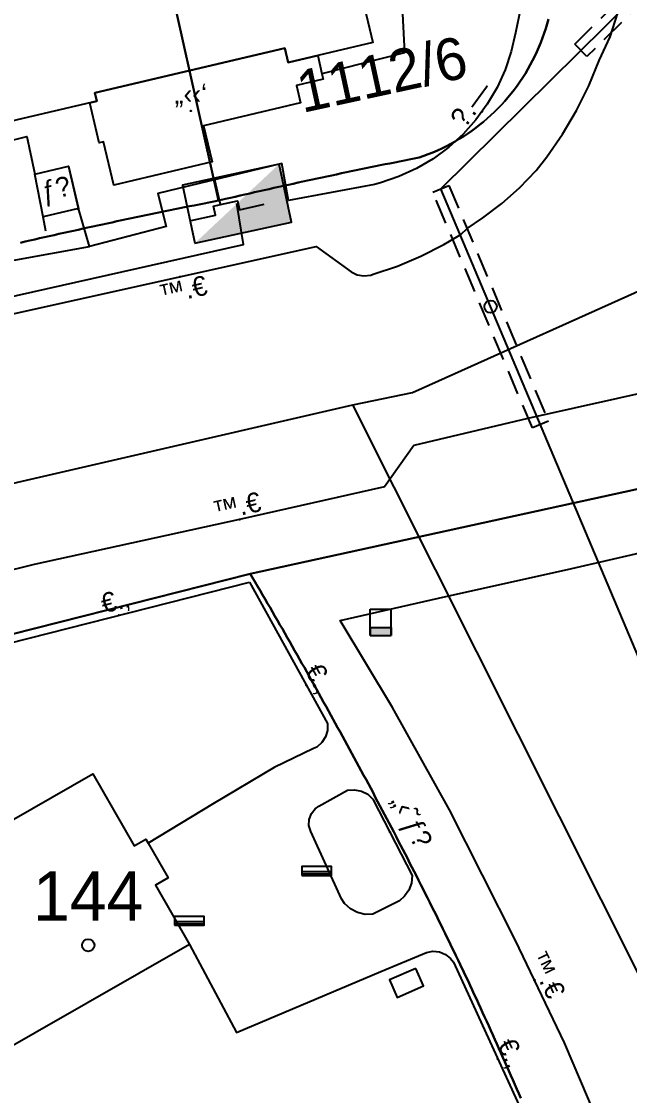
# Model space of a CAD drawing. Header units: metres. Extents: x 218299 to 220222, y 572714 to 574340.
# Drawn here: x 219014.69 to 219039.29, y 573698.35 to 573741.83 of the extents above; entities that cross this region are included whole.
import ezdxf
from ezdxf.enums import TextEntityAlignment as Align

# ---------------------------------------------------------------- set-up
doc = ezdxf.new("R2010")
doc.units = ezdxf.units.M
doc.header["$MEASUREMENT"] = 0
doc.linetypes.add('DASH15', pattern=[1.5, 1, -0.5])
for name, color, linetype in [('1602', 44, 'Continuous'), ('1603', 44, 'Continuous'), ('6091', 102, 'CABLEUNDEXIST03'), ('6151', 102, 'CABLEUNDEXIST03'), ('6261', 7, 'Continuous'), ('6701', 7, 'DASH15'), ('6916', 7, 'Continuous'), ('A_POINTS', 2, 'Continuous'), ('M2200', 253, 'Continuous'), ('M2207', 253, 'Continuous'), ('M2401', 7, 'Continuous'), ('M2404', 7, 'Continuous'), ('M2407', 253, 'Continuous'), ('M2408', 253, 'Continuous'), ('M2412', 253, 'Continuous'), ('M2420', 253, 'Continuous'), ('M2602', 253, 'Continuous'), ('M2605', 253, 'Continuous'), ('M5202', 253, 'Continuous'), ('M5235', 253, 'Continuous')]:
    doc.layers.add(name, color=color, linetype=linetype)
doc.styles.add('HEBTXT', font='HEBTXT')
doc.styles.add('MAVAT_HEBTXT', font='HEBTXT')
doc.linetypes.add('CABLEUNDEXIST03', pattern='A,3.5,[222,elecad.shx,S=0.01,R=0,X=0,Y=0],1.5', length=5)

# ---------------------------------------------------------------- blocks, each defined once
blk = doc.blocks.new('6261')
blk.add_lwpolyline([(-2, -1.2), (2, -1.2), (2, 1.2), (-2, 1.2)], close=True)
at = {"color": 0}
blk.add_solid([(2, 1.2), (-2, -1.2), (2, -1.2)], dxfattribs=at)
at = {"color": 0, "style": 'HEBTXT'}
blk.add_attdef('PIL_NAME', (2.689, 2.418), '', height=1.7, dxfattribs=at)
at = {"style": 'HEBTXT'}
blk.add_attdef('CAMUT_MONIM', (2.489, 0.218), '', height=1.7, dxfattribs=at)
at = {"color": 0, "style": 'HEBTXT', "flags": 1}
for tag, p in [('TYPE', (2.585, -1.773)), ('MAP_TYPE', (2.689, -3.782))]:
    blk.add_attdef(tag, p, '', height=1.7, dxfattribs=at)
blk = doc.blocks.new('6916')
at = {"layer": 'A_POINTS'}
blk.add_circle((0, 0), 0.25, dxfattribs=at)
at = {"color": 0, "style": 'HEBTXT'}
for tag, p in [('HTCH', (0.006, 3.527)), ('PIPE', (0.049, 1.33))]:
    blk.add_attdef(tag, text='', height=1.7, dxfattribs=at).set_placement(p, align=Align.MIDDLE_CENTER)
blk = doc.blocks.new('1603')
at = {"layer": 'A_POINTS'}
blk.add_circle((0, 0), 0.25, dxfattribs=at)
at = {"color": 0, "style": 'HEBTXT'}
blk.add_attdef('PARCEL_NUM', text='', height=2, dxfattribs=at).set_placement((0, 1), align=Align.CENTER)
at = {"color": 0, "style": 'HEBTXT', "flags": 1}
blk.add_attdef('LOT_NUM', text='', height=2, dxfattribs=at).set_placement((0, -2.5), align=Align.CENTER)
blk = doc.blocks.new('M2404')
blk.add_circle((0, 0), 0.025)
at = {"style": 'MAVAT_HEBTXT'}
blk.add_attdef('NAME', text='', height=0.8, dxfattribs=at).set_placement((0, 1.592), align=Align.MIDDLE)
blk = doc.blocks.new('M2408')
blk.add_circle((0, 0), 0.025)
at = {"style": 'MAVAT_HEBTXT'}
blk.add_attdef('NAME', text='', height=0.8, dxfattribs=at).set_placement((0, 1.592), align=Align.MIDDLE)
blk = doc.blocks.new('M2602')
blk.add_circle((0, 0), 0.025)
at = {"style": 'MAVAT_HEBTXT'}
blk.add_attdef('NAME', text='', height=0.8, dxfattribs=at).set_placement((0, 1.592), align=Align.MIDDLE)
blk = doc.blocks.new('M2605')
blk.add_circle((0, 0), 0.025)
at = {"style": 'MAVAT_HEBTXT'}
blk.add_attdef('NAME', text='', height=0.8, dxfattribs=at).set_placement((0, 1.592), align=Align.MIDDLE)
blk = doc.blocks.new('M2207')
blk.add_circle((0, 0), 0.025)
at = {"style": 'MAVAT_HEBTXT'}
blk.add_attdef('NAME', text='', height=0.8, dxfattribs=at).set_placement((0, 1.592), align=Align.MIDDLE)
blk = doc.blocks.new('M2412')
blk.add_circle((0, 0), 0.025)
at = {"style": 'MAVAT_HEBTXT'}
blk.add_attdef('NAME', text='', height=0.8, dxfattribs=at).set_placement((0, 1.592), align=Align.MIDDLE)
blk = doc.blocks.new('M5202')
blk.add_lwpolyline([(-2, -0.53), (2, -0.53), (2, 0.67), (-2, 0.67)], close=True)
for points in [[(-2, 0), (2, 0)], [(-2, -0.33), (2, -0.33)]]:
    blk.add_lwpolyline(points)
at = {"style": 'MAVAT_HEBTXT', "flags": 1}
for tag, p in [('MARK', (0, 1.92)), ('HEIGHT', (0, -1.78)), ('NAME', (0, -4.35))]:
    blk.add_attdef(tag, text='', height=0.8, dxfattribs=at).set_placement(p, align=Align.MIDDLE)
blk = doc.blocks.new('*U89')
at = {"linetype": 'Continuous'}
for p, q in [((-0.845, 0), (-0.845, -0.663)), ((0.845, 0), (0.845, -0.663))]:
    blk.add_line(p, q, dxfattribs=at)
blk.add_solid([(-0.845, 0), (-0.845, -0.663), (0.845, -0.663)], dxfattribs=at)
at = {"linetype": 'Continuous', "extrusion": (0, 0, -1)}
blk.add_solid([(0.845, 0), (-0.845, 0), (-0.845, -0.663)], dxfattribs=at)
blk = doc.blocks.new('M5235')
for points in [[(-0.845, 1.471), (0.845, 1.471)], [(-0.845, -0.663), (-0.845, 1.471)], [(0.845, -0.663), (0.845, 1.471)], [(-0.845, 0), (0.845, 0)], [(-0.845, -0.663), (0.845, -0.663)]]:
    blk.add_lwpolyline(points)
at = {"linetype": 'Continuous'}
blk.add_blockref('*U89', (0, 0), dxfattribs=at)
at = {"style": 'MAVAT_HEBTXT', "flags": 1}
for tag, p in [('MARK', (0, 2.721)), ('HEIGHT', (0, -1.915)), ('NAME', (0, -4.483))]:
    blk.add_attdef(tag, text='', height=0.8, dxfattribs=at).set_placement(p, align=Align.MIDDLE)
blk = doc.blocks.new('111')
at = {"layer": 'M2200'}
blk.add_polyline3d([(219028.49, 573742.741, 584.674), (219028.907, 573740.974, 582.649), (219025.478, 573740.166, 583.324), (219025.478, 573740.166, 583.324), (219025.341, 573740.751, 583.324), (219025.341, 573740.751, 583.324), (219017.657, 573738.941, 583.324), (219017.657, 573738.941, 583.324), (219017.737, 573738.601, 583.324), (219017.737, 573738.601, 583.324), (219014.285, 573737.788, 582.266), (219013.889, 573739.474, 584.764), (219013.514, 573739.385, 584.662), (219011.42, 573748.277, 584.662)], dxfattribs=at)
blk.add_polyline3d([(219021.485, 573704.468, 581.025), (219013.173, 573699.717, 581.025), (219009.236, 573706.606, 581.025), (219017.58, 573711.376, 581.025), (219019.245, 573708.463, 581.025), (219019.722, 573708.736, 580.545), (219019.814, 573708.575, 580.545), (219020.62, 573707.166, 580.545), (219020.109, 573706.874, 581.025), (219021.485, 573704.468, 581.025)], close=True, dxfattribs=at)
at = {"layer": 'M2207'}
blk.add_polyline3d([(219017.657, 573738.941, 581.996), (219025.341, 573740.751, 581.996), (219025.478, 573740.166, 581.974), (219026.67, 573740.447, 581.974), (219026.844, 573739.709, 581.869), (219026.895, 573739.493, 581.839), (219025.812, 573739.238, 581.839), (219025.977, 573738.535, 581.726), (219022.052, 573737.611, 581.726), (219022.398, 573736.143, 581.299), (219018.418, 573735.205, 581.299), (219018.005, 573736.958, 581.816), (219017.828, 573736.916, 581.816), (219017.447, 573738.533, 582.019), (219017.737, 573738.601, 582.019)], close=True, dxfattribs=at)
at = {"layer": 'M2401'}
for points in [[(219007.004, 573728.358, 578.252), (219016.595, 573730.496, 577.937), (219026.607, 573732.724, 577.712), (219028.024, 573731.694, 577.644), (219028.271, 573731.574, 577.644), (219028.542, 573731.529, 577.644), (219028.815, 573731.564, 577.644), (219028.915, 573731.598, 577.644), (219029.895, 573731.93, 577.571), (219030.85, 573732.333, 577.524), (219031.774, 573732.804, 577.505), (219032.458, 573733.209, 577.509), (219032.72, 573733.446, 577.599), (219033.351, 573733.882, 577.657), (219034.119, 573734.46, 577.622), (219034.838, 573735.098, 577.61), (219035.504, 573735.791, 577.62), (219035.942, 573736.351, 577.585), (219036.574, 573737.266, 577.535), (219037.14, 573738.225, 577.492), (219037.636, 573739.222, 577.454), (219038.059, 573740.252, 577.423), (219038.509, 573741.213, 577.366), (219038.815, 573742.18, 577.366)], [(219038.557, 573696.028, 577.245), (219036.654, 573700.484, 577.365), (219034.676, 573704.629, 577.485), (219032, 573709.924, 577.725), (219029.693, 573714.066, 577.725), (219027.585, 573717.586, 577.725), (219031.853, 573718.555, 577.725), (219036.774, 573719.649, 577.725), (219042.75, 573721.026, 577.725)], [(219040.675, 573726.98, 577.5), (219035.176, 573725.758, 577.62), (219030.561, 573724.672, 577.74), (219029.37, 573722.991, 577.74), (219023.51, 573721.665, 577.86), (219015.196, 573719.843, 577.86), (219006.101, 573717.602, 578.152), (219001.638, 573716.398, 578.247), (218997.196, 573715.117, 578.345), (218992.777, 573713.759, 578.449), (218988.383, 573712.325, 578.557), (218984.838, 573711.107, 578.647), (218984.552, 573711.071, 578.692), (218984.072, 573711.247, 578.692), (218982.938, 573711.806, 578.76), (218982.675, 573711.879, 578.771), (218982.403, 573711.874, 578.774), (218982.176, 573711.806, 578.771), (218979.885, 573711.007, 578.838), (218977.86, 573710.094, 578.883), (218977.072, 573709.545, 578.885), (218976.333, 573708.933, 578.884), (218975.646, 573708.261, 578.882), (218975.019, 573707.534, 578.878)]]:
    blk.add_polyline3d(points, dxfattribs=at)
at = {"layer": 'M2404'}
for points in [[(219007.004, 573728.358, 578.252), (219016.595, 573730.496, 577.937), (219026.607, 573732.724, 577.712), (219028.024, 573731.694, 577.644), (219028.271, 573731.574, 577.644), (219028.542, 573731.529, 577.644), (219028.815, 573731.564, 577.644), (219028.915, 573731.598, 577.644), (219029.895, 573731.93, 577.571), (219030.85, 573732.333, 577.524), (219031.774, 573732.804, 577.505), (219032.458, 573733.209, 577.509), (219032.72, 573733.446, 577.599), (219033.351, 573733.882, 577.657), (219034.119, 573734.46, 577.622), (219034.838, 573735.098, 577.61), (219035.504, 573735.791, 577.62), (219035.942, 573736.351, 577.585), (219036.574, 573737.266, 577.535), (219037.14, 573738.225, 577.492), (219037.636, 573739.222, 577.454), (219038.059, 573740.252, 577.423), (219038.509, 573741.213, 577.366), (219038.815, 573742.18, 577.366)], [(219038.557, 573696.028, 577.245), (219036.654, 573700.484, 577.365), (219034.676, 573704.629, 577.485), (219032, 573709.924, 577.725), (219029.693, 573714.066, 577.725), (219027.585, 573717.586, 577.725), (219031.853, 573718.555, 577.725), (219036.774, 573719.649, 577.725), (219042.75, 573721.026, 577.725)], [(219040.675, 573726.98, 577.5), (219035.176, 573725.758, 577.62), (219030.561, 573724.672, 577.74), (219029.37, 573722.991, 577.74), (219023.51, 573721.665, 577.86), (219015.196, 573719.843, 577.86), (219006.101, 573717.602, 578.152), (219001.638, 573716.398, 578.247), (218997.196, 573715.117, 578.345), (218992.777, 573713.759, 578.449), (218988.383, 573712.325, 578.557), (218984.838, 573711.107, 578.647), (218984.552, 573711.071, 578.692), (218984.072, 573711.247, 578.692), (218982.938, 573711.806, 578.76), (218982.675, 573711.879, 578.771), (218982.403, 573711.874, 578.774), (218982.176, 573711.806, 578.771), (218979.885, 573711.007, 578.838), (218977.86, 573710.094, 578.883), (218977.072, 573709.545, 578.885), (218976.333, 573708.933, 578.884), (218975.646, 573708.261, 578.882), (218975.019, 573707.534, 578.878)]]:
    blk.add_polyline3d(points, dxfattribs=at)
at = {"layer": 'M2407'}
blk.add_polyline3d([(219033.781, 573749.687, 579.049), (219029.8, 573746.298, 579.049), (219030.492, 573744.449, 579.019), (219030.926, 573742.516, 578.959), (219030.106, 573742.132, 578.959), (219030.182, 573740.561, 578.959), (219026.844, 573739.709, 578.929)], dxfattribs=at)
at = {"layer": 'M2408'}
for points in [[(219008.482, 573731.106, 578.194), (219017.432, 573732.718, 577.954)], [(219024.911, 573711.632, 577.703), (219022.42, 573710.152, 577.703), (219019.814, 573708.575, 577.793)], [(219028.919, 573710.33, 577.793), (219030.491, 573707.254, 577.703), (219030.465, 573706.952, 577.703), (219030.361, 573706.666, 577.703), (219030.187, 573706.418, 577.703), (219029.974, 573706.236, 577.703), (219028.905, 573705.69, 577.703), (219028.586, 573705.688, 577.703), (219028.277, 573705.764, 577.703), (219027.996, 573705.915, 577.703), (219027.762, 573706.131, 577.703), (219027.632, 573706.315, 577.703), (219026.389, 573709.043, 577.793), (219026.319, 573709.283, 577.793), (219026.328, 573709.533, 577.793), (219026.415, 573709.767, 577.793), (219026.571, 573709.963, 577.793), (219026.722, 573710.071, 577.793), (219027.873, 573710.71, 577.793), (219028.158, 573710.734, 577.793), (219028.438, 573710.679, 577.793), (219028.693, 573710.549, 577.793), (219028.901, 573710.353, 577.793), (219028.919, 573710.33, 577.793)], [(219021.485, 573704.468, 577.793), (219023.388, 573700.9, 577.703), (219029.219, 573703.38, 577.613)]]:
    blk.add_polyline3d(points, dxfattribs=at)
at = {"layer": 'M2412'}
blk.add_polyline3d([(219015.229, 573735.644, 578.92), (219016.593, 573735.966, 578.919), (219016.997, 573734.254, 578.019), (219015.565, 573733.916, 578.019), (219015.229, 573735.644, 578.92)], close=True, dxfattribs=at)
at = {"layer": 'M2420', "linetype": 'Continuous', "lineweight": -3}
for points in [[(219028.09, 573726.31), (219030.5, 573726.81), (219041.2, 573731.62), (219045.91, 573734.62), (219052.7, 573738.62)], [(218778.789, 573430.643), (218823.5, 573420), (218850.7, 573416.62), (218872.91, 573416.69), (218902.91, 573421.31), (218924.8, 573428), (218952.3, 573439.38), (218956.3, 573441.88), (218980.91, 573457.81), (218995.09, 573470.88), (219024.2, 573502.19), (219042.09, 573537.19), (219043.91, 573540.62), (219049.7, 573557.12), (219054.59, 573574.81), (219057.41, 573589.69), (219057.5, 573620.62), (219058, 573628.19), (219058.7, 573640.38), (219046.5, 573689.62), (219028.09, 573726.31)], [(218964.91, 573706.38), (218983.3, 573715.19), (219009.91, 573722.12), (219028.09, 573726.31)]]:
    blk.add_lwpolyline(points, dxfattribs=at)
at = {"layer": 'M2602'}
for points in [[(219015.676, 573733.347, 578.199), (219015.565, 573733.916, 578.474), (219015.229, 573735.644, 579.309)], [(219022.74, 573734.418, 579.034), (219022.511, 573735.422, 579.034)], [(219021.554, 573733.769, 579.034), (219022.536, 573733.993, 579.034), (219022.454, 573734.352, 579.034), (219022.74, 573734.418, 579.034), (219023.424, 573734.574, 579.034), (219023.507, 573734.21, 579.034), (219024.509, 573734.439, 579.034)], [(219013.333, 573716.445, 578.513), (219023.906, 573719.14, 578.513)], [(219023.906, 573719.14, 578.513), (219027.069, 573713.407, 578.333), (219027.069, 573713.132, 578.333), (219026.991, 573712.868, 578.333), (219026.841, 573712.638, 578.333), (219026.631, 573712.46, 578.333), (219026.508, 573712.395, 578.333), (219024.911, 573711.632, 578.333), (219024.911, 573711.632, 578.333)], [(219029.219, 573703.38, 577.973), (219029.219, 573703.38, 577.973), (219031.075, 573704.138, 577.973), (219031.335, 573704.194, 577.973), (219031.599, 573704.17, 577.973), (219031.845, 573704.069, 577.973), (219032.05, 573703.9, 577.973), (219032.16, 573703.746, 577.973), (219035.032, 573697.485, 577.973), (219035.032, 573697.485, 577.973), (219030.432, 573695.587, 577.973)], [(219030.648, 573703.501, 577.883), (219029.573, 573703.038, 577.883), (219029.881, 573702.325, 577.883), (219030.955, 573702.788, 577.883), (219030.648, 573703.501, 577.883)]]:
    blk.add_polyline3d(points, dxfattribs=at)
at = {"layer": 'M2605'}
for points in [[(219034.871, 573742.335, 578.907), (219034.669, 573741.374, 578.882), (219034.668, 573741.37, 578.882), (219034.497, 573740.607, 578.874), (219034.249, 573739.865, 578.866), (219033.927, 573739.153, 578.86), (219033.534, 573738.477, 578.854), (219033.074, 573737.844, 578.848), (219032.552, 573737.262, 578.844), (219031.972, 573736.737, 578.841), (219031.343, 573736.273, 578.838), (219030.669, 573735.876, 578.837), (219029.958, 573735.55, 578.836), (219029.218, 573735.298, 578.836), (219028.972, 573735.232, 578.837), (219025.492, 573734.585, 578.814), (219025.226, 573736.075, 578.859), (219020.208, 573734.868, 579.017), (219020.54, 573733.529, 579.017), (219017.432, 573732.718, 579.107), (219017.432, 573732.718, 579.107), (219016.997, 573734.254, 579.085), (219016.597, 573735.95, 579.063), (219016.595, 573735.959, 579.063), (219016.593, 573735.965, 579.063)], [(219012.021, 573736.458, 578.919), (219014.907, 573737.17, 578.919), (219015.229, 573735.644, 578.919), (219015.229, 573735.644, 578.919)]]:
    blk.add_polyline3d(points, dxfattribs=at)
at = {"layer": 'M2207'}
ref = blk.add_blockref('M2207', (219021.538, 573738.209), dxfattribs=dict(at, xscale=0.5, yscale=0.5, zscale=0.5))
ref.add_attrib('NAME', '„‹‹‘', dxfattribs={"layer": '0', "height": 0.8, "style": 'MAVAT_HEBTXT'}).set_placement((219021.538, 573738.834), align=Align.MIDDLE)
at = {"layer": 'M2404'}
ref = blk.add_blockref('M2404', (219021.096, 573731.498), dxfattribs=dict(at, xscale=0.5, yscale=0.5, zscale=0.5))
ref.add_attrib('NAME', '™.€', dxfattribs={"layer": '0', "height": 0.8, "rotation": 12.5435, "style": 'MAVAT_HEBTXT'}).set_placement((219021.215, 573730.961), align=Align.MIDDLE)
ref = blk.add_blockref('M2404', (219023.51, 573721.665), dxfattribs=dict(at, xscale=0.5, yscale=0.5, zscale=0.5))
ref.add_attrib('NAME', '™.€', dxfattribs={"layer": '0', "height": 0.8, "rotation": 12.3563, "style": 'MAVAT_HEBTXT'}).set_placement((219023.392, 573722.202), align=Align.MIDDLE)
ref = blk.add_blockref('M2404', (219035.441, 573703.026), dxfattribs=dict(at, xscale=0.5, yscale=0.5, zscale=0.5))
ref.add_attrib('NAME', '™.€', dxfattribs={"layer": '0', "height": 0.8, "rotation": 295.5213, "style": 'MAVAT_HEBTXT'}).set_placement((219035.937, 573703.263), align=Align.MIDDLE)
at = {"layer": 'M2408'}
ref = blk.add_blockref('M2408', (219029.592, 573709.014), dxfattribs=dict(at, xscale=0.5, yscale=0.5, zscale=0.5))
ref.add_attrib('NAME', '„‹˜ƒ\x8e', dxfattribs={"layer": '0', "height": 0.8, "rotation": 297.0685, "style": 'MAVAT_HEBTXT'}).set_placement((219030.393, 573709.423), align=Align.MIDDLE)
at = {"layer": 'M2412'}
ref = blk.add_blockref('M2412', (219016.962, 573734.246), dxfattribs=dict(at, xscale=0.5, yscale=0.5, zscale=0.5))
ref.add_attrib('NAME', 'ƒ\x8e', dxfattribs={"layer": '0', "height": 0.8, "rotation": 13.2811, "style": 'MAVAT_HEBTXT'}).set_placement((219016.101, 573734.963), align=Align.MIDDLE)
at = {"layer": 'M2602'}
ref = blk.add_blockref('M2602', (219018.62, 573717.793), dxfattribs=dict(at, xscale=0.5, yscale=0.5, zscale=0.5))
ref.add_attrib('NAME', '€.‚', dxfattribs={"layer": '0', "height": 0.8, "rotation": 14.2976, "style": 'MAVAT_HEBTXT'}).set_placement((219018.484, 573718.325), align=Align.MIDDLE)
ref = blk.add_blockref('M2602', (219026.214, 573714.956), dxfattribs=dict(at, xscale=0.5, yscale=0.5, zscale=0.5))
ref.add_attrib('NAME', '€.‚', dxfattribs={"layer": '0', "height": 0.8, "rotation": 298.881, "style": 'MAVAT_HEBTXT'}).set_placement((219026.695, 573715.222), align=Align.MIDDLE)
ref = blk.add_blockref('M2602', (219033.955, 573699.834), dxfattribs=dict(at, xscale=0.5, yscale=0.5, zscale=0.5))
ref.add_attrib('NAME', '€.‚', dxfattribs={"layer": '0', "height": 0.8, "rotation": 294.6391, "style": 'MAVAT_HEBTXT'}).set_placement((219034.455, 573700.063), align=Align.MIDDLE)
at = {"layer": 'M2605'}
ref = blk.add_blockref('M2605', (219033.314, 573738.175), dxfattribs=dict(at, xscale=0.5, yscale=0.5, zscale=0.5))
ref.add_attrib('NAME', '\x9a.—', dxfattribs={"layer": '0', "height": 0.8, "rotation": 53.9529, "style": 'MAVAT_HEBTXT'}).set_placement((219032.87, 573738.499), align=Align.MIDDLE)
at = {"layer": 'M5202', "xscale": 0.3, "yscale": 0.3, "zscale": 0.3}
for p in [(219026.631, 573707.426, 577.664), (219021.478, 573705.405, 577.844)]:
    blk.add_blockref('M5202', p, dxfattribs=at)
at = {"layer": 'M5235', "xscale": 0.5, "yscale": 0.5, "zscale": 0.5}
blk.add_blockref('M5235', (219029.223, 573717.3, 577.65), dxfattribs=at)

msp = doc.modelspace()

# ---------------------------------------------------------------- linework, layer by layer
at = {"layer": '1602'}
for points in [[(219017.279, 573758.69), (219022.661, 573734.579), (219022.4647, 573734.5407), (219022.2684, 573734.5022), (219022.0722, 573734.4636), (219021.876, 573734.4248), (219021.6798, 573734.3858), (219021.4837, 573734.3467), (219021.2876, 573734.3074), (219021.0915, 573734.2679), (219020.8955, 573734.2283), (219020.6995, 573734.1885), (219020.5035, 573734.1485), (219020.3076, 573734.1084), (219020.1117, 573734.0681), (219019.9158, 573734.0276), (219019.72, 573733.987), (219019.5242, 573733.9462), (219019.3285, 573733.9052), (219019.1327, 573733.8641), (219018.9371, 573733.8228), (219018.7414, 573733.7813), (219018.5458, 573733.7397), (219018.3502, 573733.6979), (219018.1546, 573733.6559), (219017.9591, 573733.6138), (219017.7637, 573733.5715), (219017.5682, 573733.529), (219017.3728, 573733.4864), (219017.1775, 573733.4436), (219016.9821, 573733.4006), (219016.7868, 573733.3575), (219016.5916, 573733.3142), (219016.3964, 573733.2707), (219016.2012, 573733.2271), (219016.006, 573733.1833), (219015.8109, 573733.1393), (219015.6158, 573733.0952), (219015.4208, 573733.0509), (219015.2258, 573733.0064), (219015.0309, 573732.9618), (219014.8359, 573732.917), (219014.6411, 573732.872)], [(219036.0068, 573741.9251), (219035.9547, 573741.732), (219035.8977, 573741.5403), (219035.8359, 573741.3501), (219035.7694, 573741.1615), (219035.6982, 573740.9746), (219035.6224, 573740.7895), (219035.5419, 573740.6064), (219035.4569, 573740.4254), (219035.3674, 573740.2465), (219035.2735, 573740.07), (219035.1752, 573739.8958), (219035.0725, 573739.7242), (219034.9656, 573739.5551), (219034.8546, 573739.3888), (219034.7393, 573739.2254), (219034.6201, 573739.0648), (219034.4968, 573738.9073), (219034.3697, 573738.7529), (219034.2387, 573738.6018), (219034.104, 573738.4539), (219033.9657, 573738.3095), (219033.8238, 573738.1686), (219033.6784, 573738.0313), (219033.5296, 573737.8976), (219033.3775, 573737.7678), (219033.2222, 573737.6417), (219033.0638, 573737.5196), (219032.9025, 573737.4015), (219032.7382, 573737.2874), (219032.5711, 573737.1775), (219032.4013, 573737.0718), (219032.2289, 573736.9704), (219032.0541, 573736.8733), (219031.8769, 573736.7806), (219031.6974, 573736.6924), (219031.5157, 573736.6087), (219031.3321, 573736.5295), (219031.1465, 573736.455), (219030.9591, 573736.3852), (219030.77, 573736.32), (219030.5738, 573736.2814), (219030.3776, 573736.2426), (219030.1814, 573736.2037), (219029.9852, 573736.1646), (219029.7891, 573736.1253), (219029.5931, 573736.0858), (219029.397, 573736.0462), (219029.201, 573736.0064), (219029.0051, 573735.9665), (219028.8091, 573735.9264), (219028.6132, 573735.8861), (219028.4174, 573735.8457), (219028.2215, 573735.8051), (219028.0257, 573735.7643), (219027.83, 573735.7233), (219027.6342, 573735.6822), (219027.4385, 573735.6409), (219027.2429, 573735.5995), (219027.0472, 573735.5579), (219026.8517, 573735.5161), (219026.6561, 573735.4742), (219026.4606, 573735.4321), (219026.2651, 573735.3898), (219026.0697, 573735.3473), (219025.8743, 573735.3047), (219025.6789, 573735.262), (219025.4836, 573735.219), (219025.2883, 573735.1759), (219025.093, 573735.1326), (219024.8978, 573735.0892), (219024.7026, 573735.0456), (219024.5074, 573735.0018), (219024.3123, 573734.9579), (219024.1172, 573734.9138), (219023.9222, 573734.8695), (219023.7272, 573734.8251), (219023.5322, 573734.7805), (219023.3373, 573734.7357), (219023.1424, 573734.6907), (219022.9476, 573734.6456), (219022.661, 573734.579), (219017.279, 573758.69)], [(219014.6411, 573732.872), (219014.8359, 573732.917), (219015.0309, 573732.9618), (219015.2258, 573733.0064), (219015.4208, 573733.0509), (219015.6158, 573733.0952), (219015.8109, 573733.1393), (219016.006, 573733.1833), (219016.2012, 573733.2271), (219016.3964, 573733.2707), (219016.5916, 573733.3142), (219016.7868, 573733.3575), (219016.9821, 573733.4006), (219017.1775, 573733.4436), (219017.3728, 573733.4864), (219017.5682, 573733.529), (219017.7637, 573733.5715), (219017.9591, 573733.6138), (219018.1546, 573733.6559), (219018.3502, 573733.6979), (219018.5458, 573733.7397), (219018.7414, 573733.7813), (219018.9371, 573733.8228), (219019.1327, 573733.8641), (219019.3285, 573733.9052), (219019.5242, 573733.9462), (219019.72, 573733.987), (219019.9158, 573734.0276), (219020.1117, 573734.0681), (219020.3076, 573734.1084), (219020.5035, 573734.1485), (219020.6995, 573734.1885), (219020.8955, 573734.2283), (219021.0915, 573734.2679), (219021.2876, 573734.3074), (219021.4837, 573734.3467), (219021.6798, 573734.3858), (219021.876, 573734.4248), (219022.0722, 573734.4636), (219022.2684, 573734.5022), (219022.4647, 573734.5407), (219022.661, 573734.579), (219022.9476, 573734.6456), (219023.1424, 573734.6907), (219023.3373, 573734.7357), (219023.5322, 573734.7805), (219023.7272, 573734.8251), (219023.9222, 573734.8695), (219024.1172, 573734.9138), (219024.3123, 573734.9579), (219024.5074, 573735.0018), (219024.7026, 573735.0456), (219024.8978, 573735.0892), (219025.093, 573735.1326), (219025.2883, 573735.1759), (219025.4836, 573735.219), (219025.6789, 573735.262), (219025.8743, 573735.3047), (219026.0697, 573735.3473), (219026.2651, 573735.3898), (219026.4606, 573735.4321), (219026.6561, 573735.4742), (219026.8517, 573735.5161), (219027.0472, 573735.5579), (219027.2429, 573735.5995), (219027.4385, 573735.6409), (219027.6342, 573735.6822), (219027.83, 573735.7233), (219028.0257, 573735.7643), (219028.2215, 573735.8051), (219028.4174, 573735.8457), (219028.6132, 573735.8861), (219028.8091, 573735.9264), (219029.0051, 573735.9665), (219029.201, 573736.0064), (219029.397, 573736.0462), (219029.5931, 573736.0858), (219029.7891, 573736.1253), (219029.9852, 573736.1646), (219030.1814, 573736.2037), (219030.3776, 573736.2426), (219030.5738, 573736.2814), (219030.77, 573736.32), (219030.9591, 573736.3852), (219031.1465, 573736.455), (219031.3321, 573736.5295), (219031.5157, 573736.6087), (219031.6974, 573736.6924), (219031.8769, 573736.7806), (219032.0541, 573736.8733), (219032.2289, 573736.9704), (219032.4013, 573737.0718), (219032.5711, 573737.1775), (219032.7382, 573737.2874), (219032.9025, 573737.4015), (219033.0638, 573737.5196), (219033.2222, 573737.6417), (219033.3775, 573737.7678), (219033.5296, 573737.8976), (219033.6784, 573738.0313), (219033.8238, 573738.1686), (219033.9657, 573738.3095), (219034.104, 573738.4539), (219034.2387, 573738.6018), (219034.3697, 573738.7529), (219034.4968, 573738.9073), (219034.6201, 573739.0648), (219034.7393, 573739.2254), (219034.8546, 573739.3888), (219034.9656, 573739.5551), (219035.0725, 573739.7242), (219035.1752, 573739.8958), (219035.2735, 573740.07), (219035.3674, 573740.2465), (219035.4569, 573740.4254), (219035.5419, 573740.6064), (219035.6224, 573740.7895), (219035.6982, 573740.9746), (219035.7694, 573741.1615), (219035.8359, 573741.3501), (219035.8977, 573741.5403), (219035.9547, 573741.732), (219036.0068, 573741.9251)], [(219047.66, 573724.67), (219023.94, 573719.47), (218998.81, 573713.1), (218982.8, 573707.78), (218955.52, 573696.418)], [(219034.8915, 573698.2506), (219034.8116, 573698.4339), (219034.7315, 573698.6172), (219034.6513, 573698.8004), (219034.5708, 573698.9835), (219034.4902, 573699.1665), (219034.4094, 573699.3495), (219034.3284, 573699.5323), (219034.2472, 573699.7151), (219034.1658, 573699.8978), (219034.0843, 573700.0804), (219034.0025, 573700.2629), (219033.9206, 573700.4454), (219033.8385, 573700.6278), (219033.7562, 573700.81), (219033.6737, 573700.9922), (219033.591, 573701.1743), (219033.5082, 573701.3564), (219033.4251, 573701.5383), (219033.3419, 573701.7202), (219033.2585, 573701.9019), (219033.1748, 573702.0836), (219033.0911, 573702.2652), (219033.0071, 573702.4467), (219032.9229, 573702.6282), (219032.8386, 573702.8095), (219032.754, 573702.9908), (219032.6693, 573703.172), (219032.5844, 573703.353), (219032.44, 573703.66), (219032.3529, 573703.84), (219032.2657, 573704.02), (219032.1782, 573704.1999), (219032.0906, 573704.3797), (219032.0028, 573704.5593), (219031.9148, 573704.7389), (219031.8266, 573704.9185), (219031.7382, 573705.0979), (219031.6497, 573705.2772), (219031.5609, 573705.4564), (219031.472, 573705.6356), (219031.3829, 573705.8146), (219031.2936, 573705.9936), (219031.2042, 573706.1725), (219031.1145, 573706.3513), (219031.0247, 573706.53), (219030.9347, 573706.7086), (219030.8445, 573706.8871), (219030.7541, 573707.0655), (219030.6636, 573707.2438), (219030.5728, 573707.4221), (219030.4819, 573707.6002), (219030.3908, 573707.7782), (219030.2995, 573707.9562), (219030.2081, 573708.1341), (219030.1164, 573708.3118), (219030.0246, 573708.4895), (219029.9326, 573708.6671), (219029.8404, 573708.8446), (219029.748, 573709.0219), (219029.6555, 573709.1992), (219029.5627, 573709.3764), (219029.4698, 573709.5536), (219029.3767, 573709.7306), (219029.2835, 573709.9075), (219029.19, 573710.0843), (219029.0964, 573710.261), (219029.0026, 573710.4377), (219028.9086, 573710.6142), (219028.8144, 573710.7906), (219028.72, 573710.967), (219028.6255, 573711.1432), (219028.5308, 573711.3194), (219028.4359, 573711.4954), (219028.3408, 573711.6714), (219028.2456, 573711.8473), (219028.1501, 573712.023), (219028.0545, 573712.1987), (219027.9587, 573712.3742), (219027.8627, 573712.5497), (219027.7666, 573712.7251), (219027.6703, 573712.9004), (219027.5738, 573713.0755), (219027.4771, 573713.2506), (219027.3802, 573713.4256), (219027.2, 573713.75), (219027.1038, 573713.9254), (219027.0074, 573714.1006), (219026.9109, 573714.2758), (219026.8142, 573714.4508), (219026.7173, 573714.6258), (219026.6202, 573714.8006), (219026.5229, 573714.9754), (219026.4255, 573715.15), (219026.3279, 573715.3246), (219026.2301, 573715.4991), (219026.1321, 573715.6734), (219026.034, 573715.8477), (219025.9356, 573716.0218), (219025.8371, 573716.1959), (219025.7384, 573716.3699), (219025.6396, 573716.5437), (219025.5405, 573716.7175), (219025.4413, 573716.8911), (219025.3419, 573717.0647), (219025.2424, 573717.2381), (219025.1426, 573717.4115), (219025.0427, 573717.5847), (219024.9426, 573717.7579), (219024.8423, 573717.9309), (219024.7419, 573718.1039), (219024.6412, 573718.2767), (219024.5404, 573718.4494), (219024.4394, 573718.6221), (219024.3383, 573718.7946), (219024.2369, 573718.967), (219024.1354, 573719.1394), (219023.94, 573719.47), (219047.66, 573724.67)], [(218998.81, 573713.1), (219023.94, 573719.47), (219024.1354, 573719.1394), (219024.2369, 573718.967), (219024.3383, 573718.7946), (219024.4394, 573718.6221), (219024.5404, 573718.4494), (219024.6412, 573718.2767), (219024.7419, 573718.1039), (219024.8423, 573717.9309), (219024.9426, 573717.7579), (219025.0427, 573717.5847), (219025.1426, 573717.4115), (219025.2424, 573717.2381), (219025.3419, 573717.0647), (219025.4413, 573716.8911), (219025.5405, 573716.7175), (219025.6396, 573716.5437), (219025.7384, 573716.3699), (219025.8371, 573716.1959), (219025.9356, 573716.0218), (219026.034, 573715.8477), (219026.1321, 573715.6734), (219026.2301, 573715.4991), (219026.3279, 573715.3246), (219026.4255, 573715.15), (219026.5229, 573714.9754), (219026.6202, 573714.8006), (219026.7173, 573714.6258), (219026.8142, 573714.4508), (219026.9109, 573714.2758), (219027.0074, 573714.1006), (219027.1038, 573713.9254), (219027.2, 573713.75), (219027.3802, 573713.4256), (219027.4771, 573713.2506), (219027.5738, 573713.0755), (219027.6703, 573712.9004), (219027.7666, 573712.7251), (219027.8627, 573712.5497), (219027.9587, 573712.3742), (219028.0545, 573712.1987), (219028.1501, 573712.023), (219028.2456, 573711.8473), (219028.3408, 573711.6714), (219028.4359, 573711.4954), (219028.5308, 573711.3194), (219028.6255, 573711.1432), (219028.72, 573710.967), (219028.8144, 573710.7906), (219028.9086, 573710.6142), (219029.0026, 573710.4377), (219029.0964, 573710.261), (219029.19, 573710.0843), (219029.2835, 573709.9075), (219029.3767, 573709.7306), (219029.4698, 573709.5536), (219029.5627, 573709.3764), (219029.6555, 573709.1992), (219029.748, 573709.0219), (219029.8404, 573708.8446), (219029.9326, 573708.6671), (219030.0246, 573708.4895), (219030.1164, 573708.3118), (219030.2081, 573708.1341), (219030.2995, 573707.9562), (219030.3908, 573707.7782), (219030.4819, 573707.6002), (219030.5728, 573707.4221), (219030.6636, 573707.2438), (219030.7541, 573707.0655), (219030.8445, 573706.8871), (219030.9347, 573706.7086), (219031.0247, 573706.53), (219031.1145, 573706.3513), (219031.2042, 573706.1725), (219031.2936, 573705.9936), (219031.3829, 573705.8146), (219031.472, 573705.6356), (219031.5609, 573705.4564), (219031.6497, 573705.2772), (219031.7382, 573705.0979), (219031.8266, 573704.9185), (219031.9148, 573704.7389), (219032.0028, 573704.5593), (219032.0906, 573704.3797), (219032.1782, 573704.1999), (219032.2657, 573704.02), (219032.3529, 573703.84), (219032.44, 573703.66), (219032.5844, 573703.353), (219032.6693, 573703.172), (219032.754, 573702.9908), (219032.8386, 573702.8095), (219032.9229, 573702.6282), (219033.0071, 573702.4467), (219033.0911, 573702.2652), (219033.1748, 573702.0836), (219033.2585, 573701.9019), (219033.3419, 573701.7202), (219033.4251, 573701.5383), (219033.5082, 573701.3564), (219033.591, 573701.1743), (219033.6737, 573700.9922), (219033.7562, 573700.81), (219033.8385, 573700.6278), (219033.9206, 573700.4454), (219034.0025, 573700.2629), (219034.0843, 573700.0804), (219034.1658, 573699.8978), (219034.2472, 573699.7151), (219034.3284, 573699.5323), (219034.4094, 573699.3495), (219034.4902, 573699.1665), (219034.5708, 573698.9835), (219034.6513, 573698.8004), (219034.7315, 573698.6172), (219034.8116, 573698.4339), (219034.8915, 573698.2506)]]:
    msp.add_lwpolyline(points, dxfattribs=at)
at = {"layer": '6091'}
msp.add_lwpolyline([(219066.2752, 573626.2452), (219066.2753, 573626.1589), (219066.3821, 573626.1617), (219066.3793, 573626.537), (219065.607, 573626.5427), (219065.6002, 573626.3268), (219063.1498, 573626.1386), (219062.1004, 573626.1386), (219062.4708, 573636.0673), (219061.6684, 573644.6393), (219060.5525, 573652.5615), (219059.2563, 573660.3318), (219058.4539, 573664.0936), (219057.2812, 573668.2871), (219053.5731, 573680.4174), (219050.0547, 573690.7163), (219046.0351, 573700.9917), (219031.6503, 573735.059), (219050.5386, 573753.7226)], dxfattribs=at)
at = {"layer": '6151'}
msp.add_lwpolyline([(219003.1459, 573730.3905), (219004.085, 573728.3991), (219023.6704, 573732.7951), (219023.4062, 573734.4562)], dxfattribs=at)
at = {"layer": '6701'}
for points in [[(219037.56, 573740.406), (219037.068, 573740.904), (219050.206, 573753.886), (219050.698, 573753.388)], [(219031.328, 573734.923), (219031.973, 573735.195), (219036.003, 573725.65), (219035.358, 573725.377)]]:
    msp.add_lwpolyline(points, close=True, dxfattribs=at)

# ---------------------------------------------------------------- block references
msp.add_blockref('111', (0, 0))
at = {"layer": '1603'}
msp.add_blockref('1603', (219017.3868, 573704.4358), dxfattribs=at).add_auto_attribs({'PARCEL_NUM': '144'})
at = {"layer": '6261'}
ref = msp.add_blockref('6261', (219023.4062, 573734.4562), dxfattribs=dict(at, rotation=12.24999999999622))
ref.add_attrib('PIL_NAME', '1112/6', (219026.0491, 573738.1227), dxfattribs={"layer": '0', "color": 0, "height": 1.7, "rotation": 12.25, "style": 'HEBTXT'})
at = {"layer": '6916', "rotation": 292.89}
msp.add_blockref('6916', (219033.6657, 573730.2858), dxfattribs=at)

doc.saveas('drawing.dxf')
